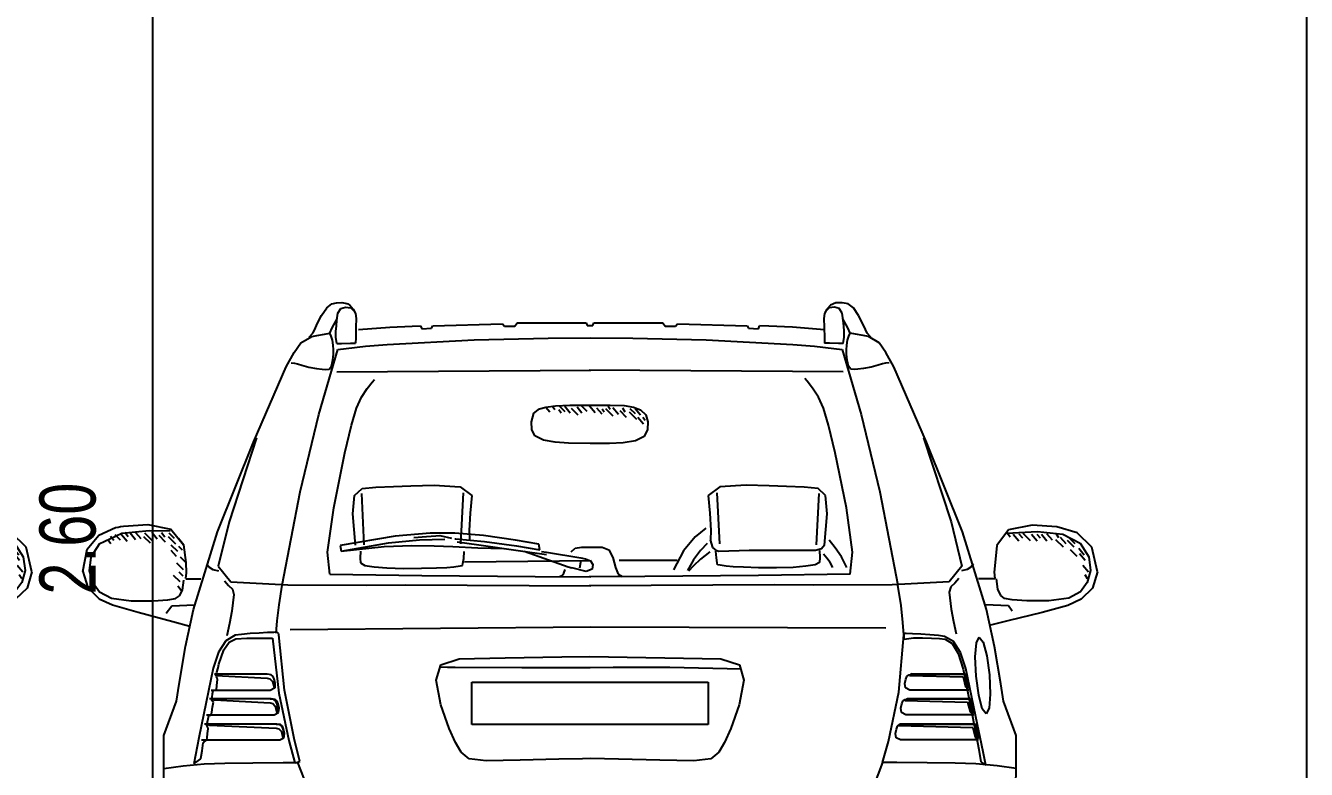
# Model space of a CAD drawing. Extents: x 425 to 531, y 796 to 840.
# Drawn here: x 480.468 to 483.209, y 812.885 to 814.477 of the extents above; entities that cross this region are included whole.
import ezdxf

# ---------------------------------------------------------------- set-up
doc = ezdxf.new("R2010")
doc.units = 0
doc.header["$MEASUREMENT"] = 0
doc.header["$PDSIZE"] = -5
doc.linetypes.add('CONTINU', pattern=[0])
doc.layers.get('0').update_dxf_attribs({"linetype": 'CONTINUOUS'})
doc.layers.get('Defpoints').update_dxf_attribs({"linetype": 'CONTINUOUS'})
doc.layers.add('E-Pen-C', color=4, linetype='CONTINUOUS', lineweight=15)
doc.layers.add('E-Pen-G', color=3, linetype='CONTINUOUS', lineweight=30)
doc.styles.add('F2', font='swisscl.ttf')
doc.dimstyles.new('DIMENSION-1', dxfattribs={"dimtxt": 0.11, "dimasz": 0.07, "dimexe": 1, "dimexo": 0, "dimgap": 0.12, "dimtad": 1, "dimzin": 7, "dimdsep": 46, "dimtxsty": 'F2', "dimblk1": 'TRACO', "dimblk2": 'TRACO', "dimsah": 1, "dimcen": 1, "dimse1": 1, "dimse2": 1, "dimclrd": 256, "dimclre": 256, "dimclrt": 6, "dimadec": 0, "dimazin": 0, "dimtfac": 1, "dimtix": 1, "dimtmove": 2, "dimatfit": 3, "dimldrblk": 'TRACO', "dimfxl": 1, "dimtolj": 1, "dimtzin": 0, "dimarcsym": 0})

# ---------------------------------------------------------------- blocks, each defined once
blk = doc.blocks.new('Austin Mini arrière')
at = {"color": 8, "linetype": 'Continuous', "flags": 128}
for points in [[(0.1064, -28.8455), (0.1177, -28.8287)], [(0.1177, -28.8287), (0.1289, -28.8201)], [(0.1289, -28.8201), (0.1414, -28.8181)], [(0.1414, -28.8181), (0.1552, -28.8182)], [(0.1419, -28.8402), (0.1479, -28.8306)], [(0.1479, -28.8306), (0.1582, -28.8276)], [(0.1552, -28.8182), (0.1669, -28.8232)], [(0.1582, -28.8276), (0.1696, -28.829)], [(0.1669, -28.8232), (0.1747, -28.8318)], [(0.1696, -28.829), (0.1785, -28.838)], [(0.1747, -28.8318), (0.1792, -28.841)], [(1.1878, -28.8318), (1.1833, -28.841)], [(1.1928, -28.829), (1.184, -28.838)], [(1.1956, -28.8232), (1.1878, -28.8318)], [(1.2043, -28.8276), (1.1928, -28.829)], [(1.1975, -28.8218), (1.1956, -28.8232)], [(1.1995, -28.8206), (1.1975, -28.8218)], [(1.2017, -28.8196), (1.1995, -28.8206)], [(1.2124, -28.8177), (1.2017, -28.8196)], [(1.2146, -28.8306), (1.2043, -28.8276)], [(1.2237, -28.8184), (1.2124, -28.8177)], [(1.2206, -28.8402), (1.2146, -28.8306)], [(1.2336, -28.8201), (1.2237, -28.8184)], [(1.2448, -28.8287), (1.2336, -28.8201)], [(1.2561, -28.8455), (1.2448, -28.8287)], [(0.0973, -28.8633), (0.1064, -28.8455)], [(0.1297, -28.8721), (0.1369, -28.8591)], [(0.1369, -28.8591), (0.1405, -28.8528)], [(0.1384, -28.8686), (0.1395, -28.8555)], [(0.1395, -28.8555), (0.1419, -28.8402)], [(0.1792, -28.841), (0.1806, -28.8517)], [(0.1806, -28.8517), (0.1804, -28.8705)], [(1.1833, -28.841), (1.1819, -28.8517)], [(1.1819, -28.8517), (1.1821, -28.8705)], [(1.223, -28.8555), (1.2206, -28.8402)], [(1.2256, -28.8591), (1.222, -28.8528)], [(1.2241, -28.8686), (1.223, -28.8555)], [(1.2327, -28.8721), (1.2256, -28.8591)], [(1.2652, -28.8633), (1.2561, -28.8455)], [(0.0804, -28.8918), (0.0878, -28.8832)], [(0.0856, -28.8902), (0.0967, -28.8883)], [(0.0878, -28.8832), (0.092, -28.8754)], [(0.092, -28.8754), (0.0973, -28.8633)], [(0.0967, -28.8883), (0.113, -28.8853)], [(0.113, -28.8853), (0.1247, -28.8834)], [(0.1247, -28.8834), (0.1297, -28.8721)], [(0.1254, -28.8848), (0.1247, -28.8834)], [(0.1272, -28.8896), (0.1254, -28.8848)], [(0.1375, -28.8793), (0.1384, -28.8686)], [(0.1376, -28.892), (0.1375, -28.8793)], [(0.1797, -28.8758), (0.2481, -28.8707)], [(0.1804, -28.8705), (0.1798, -28.8934)], [(0.2481, -28.8707), (0.2989, -28.8682)], [(0.2989, -28.8682), (0.3188, -28.8675)], [(0.321, -28.8739), (0.3188, -28.8675)], [(0.3421, -28.8728), (0.321, -28.8739)], [(0.3452, -28.8675), (0.3421, -28.8728)], [(0.494, -28.8633), (0.3452, -28.8675)], [(0.4982, -28.8686), (0.494, -28.8633)], [(0.5204, -28.8686), (0.4982, -28.8686)], [(0.5256, -28.8612), (0.5204, -28.8686)], [(0.6733, -28.8612), (0.5256, -28.8612)], [(0.6754, -28.8665), (0.6733, -28.8612)], [(0.687, -28.8665), (0.6754, -28.8665)], [(0.6892, -28.8612), (0.687, -28.8665)], [(0.8369, -28.8612), (0.6892, -28.8612)], [(0.8421, -28.8686), (0.8369, -28.8612)], [(0.8643, -28.8686), (0.8421, -28.8686)], [(0.8685, -28.8633), (0.8643, -28.8686)], [(1.0173, -28.8675), (0.8685, -28.8633)], [(1.0204, -28.8728), (1.0173, -28.8675)], [(1.0415, -28.8739), (1.0204, -28.8728)], [(1.0437, -28.8675), (1.0415, -28.8739)], [(1.062, -28.8681), (1.0437, -28.8675)], [(1.1099, -28.8705), (1.062, -28.8681)], [(1.1767, -28.8756), (1.1099, -28.8705)], [(1.1821, -28.8705), (1.1826, -28.8934)], [(1.225, -28.8793), (1.2241, -28.8686)], [(1.2249, -28.892), (1.225, -28.8793)], [(1.2378, -28.8834), (1.2327, -28.8721)], [(1.2353, -28.8896), (1.2371, -28.8848)], [(1.2371, -28.8848), (1.2378, -28.8834)], [(1.2495, -28.8853), (1.2378, -28.8834)], [(1.2658, -28.8883), (1.2495, -28.8853)], [(1.2705, -28.8754), (1.2652, -28.8633)], [(1.2769, -28.8902), (1.2658, -28.8883)], [(1.2747, -28.8832), (1.2705, -28.8754)], [(1.2821, -28.8918), (1.2747, -28.8832)], [(0.048, -28.9243), (0.0622, -28.9036)], [(0.0622, -28.9036), (0.0856, -28.8902)], [(0.13, -28.8981), (0.1272, -28.8896)], [(0.1319, -28.9088), (0.13, -28.8981)], [(0.1323, -28.9191), (0.1319, -28.9088)], [(0.1395, -28.9055), (0.1376, -28.892)], [(0.1395, -28.9055), (0.1494, -28.9052)], [(0.1596, -28.9159), (0.1416, -28.9182)], [(0.1494, -28.9052), (0.1689, -28.9047)], [(0.201, -28.9113), (0.1596, -28.9159)], [(0.1689, -28.9047), (0.1796, -28.9045)], [(0.1798, -28.8934), (0.1796, -28.9045)], [(0.2471, -28.9076), (0.201, -28.9113)], [(0.4324, -28.8972), (0.2471, -28.9076)], [(0.5893, -28.8941), (0.4324, -28.8972)], [(0.6797, -28.8929), (0.5893, -28.8941)], [(0.7708, -28.8941), (0.6797, -28.8929)], [(0.9293, -28.8972), (0.7708, -28.8941)], [(1.1154, -28.9076), (0.9293, -28.8972)], [(1.1615, -28.9113), (1.1154, -28.9076)], [(1.2029, -28.9159), (1.1615, -28.9113)], [(1.1826, -28.8934), (1.1829, -28.9045)], [(1.1935, -28.9047), (1.1829, -28.9045)], [(1.2131, -28.9052), (1.1935, -28.9047)], [(1.2209, -28.9182), (1.2029, -28.9159)], [(1.223, -28.9055), (1.2131, -28.9052)], [(1.223, -28.9055), (1.2249, -28.892)], [(1.2302, -28.9191), (1.2306, -28.9088)], [(1.2306, -28.9088), (1.2325, -28.8981)], [(1.2325, -28.8981), (1.2353, -28.8896)], [(1.3003, -28.9036), (1.2769, -28.8902)], [(1.3145, -28.9243), (1.3003, -28.9036)], [(0.0308, -28.9556), (0.048, -28.9243)], [(0.1416, -28.9182), (0.1279, -28.9646)], [(0.1304, -28.9442), (0.1317, -28.9354)], [(0.1317, -28.9354), (0.1321, -28.9277)], [(0.1321, -28.9277), (0.1323, -28.9191)], [(1.2346, -28.9646), (1.2209, -28.9182)], [(1.2304, -28.9277), (1.2302, -28.9191)], [(1.2308, -28.9354), (1.2304, -28.9277)], [(1.2321, -28.9442), (1.2308, -28.9354)], [(1.3317, -28.9556), (1.3145, -28.9243)], [(-0.0389, -29.1167), (0.0308, -28.9556)], [(0.0414, -28.9467), (0.0488, -28.9476)], [(0.0488, -28.9476), (0.055, -28.9489)], [(0.055, -28.9489), (0.0646, -28.9519)], [(0.0646, -28.9519), (0.0798, -28.956)], [(0.0798, -28.956), (0.0961, -28.9591)], [(0.0961, -28.9591), (0.1078, -28.9604)], [(0.1279, -28.9646), (0.1012, -29.0571)], [(0.1078, -28.9604), (0.1156, -28.9611)], [(0.1156, -28.9611), (0.1229, -28.9604)], [(0.1229, -28.9604), (0.1279, -28.954)], [(0.1279, -28.954), (0.1304, -28.9442)], [(0.1395, -28.9657), (0.6828, -28.9627)], [(1.223, -28.9657), (0.6797, -28.9627)], [(1.2346, -28.954), (1.2321, -28.9442)], [(1.2396, -28.9604), (1.2346, -28.954)], [(1.2613, -29.0571), (1.2346, -28.9646)], [(1.2469, -28.9611), (1.2396, -28.9604)], [(1.2547, -28.9604), (1.2469, -28.9611)], [(1.2663, -28.9591), (1.2547, -28.9604)], [(1.2827, -28.956), (1.2663, -28.9591)], [(1.2979, -28.9519), (1.2827, -28.956)], [(1.3075, -28.9489), (1.2979, -28.9519)], [(1.3137, -28.9476), (1.3075, -28.9489)], [(1.3211, -28.9467), (1.3137, -28.9476)], [(1.4014, -29.1167), (1.3317, -28.9556)], [(0.205, -29.0011), (0.2165, -28.9862)], [(0.2165, -28.9862), (0.2215, -28.9802)], [(1.1471, -28.9879), (1.1425, -28.9825)], [(1.1579, -29.0018), (1.1471, -28.9879)], [(0.1818, -29.0437), (0.1922, -29.0205)], [(0.1922, -29.0205), (0.205, -29.0011)], [(1.1703, -29.0205), (1.1579, -29.0018)], [(1.1807, -29.0437), (1.1703, -29.0205)], [(0.1711, -29.08), (0.1818, -29.0437)], [(0.5732, -29.0477), (0.562, -29.0582)], [(0.5882, -29.0414), (0.5732, -29.0477)], [(0.5849, -29.0442), (0.5732, -29.0582)], [(0.5976, -29.0514), (0.5817, -29.0672)], [(0.5962, -29.0442), (0.5846, -29.0555)], [(0.6083, -29.0384), (0.5882, -29.0414)], [(0.6178, -29.049), (0.6036, -29.0631)], [(0.612, -29.0432), (0.6065, -29.0514)], [(0.6384, -29.0373), (0.6083, -29.0384)], [(0.6323, -29.0425), (0.6206, -29.0565)], [(0.6484, -29.0442), (0.6325, -29.0599)], [(0.6425, -29.0394), (0.638, -29.0462)], [(0.681, -29.0371), (0.6384, -29.0373)], [(0.6554, -29.0449), (0.651, -29.0517)], [(0.6671, -29.0432), (0.6559, -29.0558)], [(0.6822, -29.0388), (0.6705, -29.0528)], [(0.7241, -29.0375), (0.681, -29.0371)], [(0.6997, -29.039), (0.6882, -29.0504)], [(0.7087, -29.0408), (0.6986, -29.0536)], [(0.7213, -29.0439), (0.7071, -29.0579)], [(0.7351, -29.0398), (0.7234, -29.0538)], [(0.7553, -29.0388), (0.7241, -29.0375)], [(0.7464, -29.0397), (0.7349, -29.0511)], [(0.7477, -29.047), (0.7432, -29.0537)], [(0.776, -29.0414), (0.7553, -29.0388)], [(0.7622, -29.0388), (0.7567, -29.047)], [(0.7755, -29.0418), (0.7672, -29.0517)], [(0.7895, -29.0453), (0.776, -29.0414)], [(0.8015, -29.0546), (0.7895, -29.0453)], [(1.1914, -29.08), (1.1807, -29.0437)], [(0.1012, -29.0571), (0.061, -29.2231)], [(0.1564, -29.1397), (0.1711, -29.08)], [(0.562, -29.0582), (0.5576, -29.073)], [(0.5576, -29.073), (0.5584, -29.0897)], [(0.5679, -29.063), (0.5635, -29.0698)], [(0.5788, -29.0634), (0.5671, -29.0774)], [(0.8066, -29.073), (0.8015, -29.0546)], [(0.806, -29.0893), (0.8066, -29.073)], [(1.2061, -29.1397), (1.1914, -29.08)], [(1.3015, -29.2231), (1.2613, -29.0571)], [(-0.0325, -29.1076), (-0.0913, -29.2873)], [(0.5584, -29.0897), (0.5651, -29.1041)], [(0.5651, -29.1041), (0.5842, -29.1137)], [(0.7807, -29.1122), (0.7996, -29.103)], [(0.7996, -29.103), (0.806, -29.0893)], [(1.395, -29.1076), (1.4538, -29.2873)], [(-0.1161, -29.3087), (-0.0389, -29.1167)], [(0.5842, -29.1137), (0.6104, -29.118)], [(0.6104, -29.118), (0.6397, -29.1194)], [(0.6397, -29.1194), (0.681, -29.1194)], [(0.681, -29.1194), (0.7275, -29.119)], [(0.7275, -29.119), (0.756, -29.1169)], [(0.756, -29.1169), (0.7807, -29.1122)], [(1.4786, -29.3087), (1.4014, -29.1167)], [(0.1327, -29.257), (0.1564, -29.1397)], [(1.2298, -29.257), (1.2061, -29.1397)], [(0.1773, -29.2307), (0.1933, -29.2157)], [(0.1933, -29.2157), (0.2232, -29.2127)], [(0.2232, -29.2127), (0.2608, -29.2113)], [(0.2608, -29.2113), (0.2977, -29.2104)], [(0.2977, -29.2104), (0.3474, -29.2088)], [(0.3474, -29.2088), (0.4036, -29.2124)], [(0.4036, -29.2124), (0.4286, -29.2305)], [(0.9589, -29.2124), (0.9339, -29.2305)], [(1.0151, -29.2088), (0.9589, -29.2124)], [(1.0648, -29.2104), (1.0151, -29.2088)], [(1.1017, -29.2113), (1.0648, -29.2104)], [(1.1393, -29.2127), (1.1017, -29.2113)], [(1.1692, -29.2157), (1.1393, -29.2127)], [(1.1852, -29.2307), (1.1692, -29.2157)], [(0.061, -29.2231), (0.0224, -29.4225)], [(0.1738, -29.2699), (0.1773, -29.2307)], [(0.1919, -29.2267), (0.197, -29.3366)], [(0.4099, -29.2252), (0.4043, -29.3344)], [(0.4286, -29.2305), (0.4251, -29.2684)], [(0.9339, -29.2305), (0.9374, -29.2684)], [(0.9526, -29.2252), (0.9581, -29.3344)], [(1.1706, -29.2267), (1.1655, -29.3366)], [(1.1887, -29.2699), (1.1852, -29.2307)], [(1.3401, -29.4225), (1.3015, -29.2231)], [(0.1196, -29.3524), (0.1327, -29.257)], [(0.1796, -29.337), (0.1738, -29.2699)], [(0.4251, -29.2684), (0.4229, -29.3057)], [(0.9374, -29.2684), (0.9396, -29.3057)], [(1.1829, -29.337), (1.1887, -29.2699)], [(1.2429, -29.3524), (1.2298, -29.257)], [(-0.3611, -29.3109), (-0.318, -29.2975)], [(-0.318, -29.2975), (-0.265, -29.2941)], [(-0.265, -29.2941), (-0.2143, -29.3039)], [(-0.0913, -29.2873), (-0.1144, -29.3822)], [(1.4538, -29.2873), (1.4769, -29.3822)], [(1.6278, -29.293), (1.578, -29.303)], [(1.6799, -29.2962), (1.6278, -29.293)], [(1.6857, -29.2971), (1.6799, -29.2962)], [(1.6913, -29.2982), (1.6857, -29.2971)], [(1.6969, -29.2995), (1.6913, -29.2982)], [(1.7322, -29.3156), (1.6969, -29.2995)], [(-0.3924, -29.3417), (-0.3611, -29.3109)], [(-0.3306, -29.3135), (-0.3676, -29.3328)], [(-0.3448, -29.3223), (-0.3564, -29.3337)], [(-0.3396, -29.3265), (-0.3538, -29.3405)], [(-0.325, -29.3196), (-0.3367, -29.3336)], [(-0.3151, -29.3251), (-0.331, -29.3408)], [(-0.2766, -29.3079), (-0.3306, -29.3135)], [(-0.316, -29.3125), (-0.3215, -29.3207)], [(-0.2957, -29.3118), (-0.3074, -29.3258)], [(-0.2847, -29.3136), (-0.2964, -29.3276)], [(-0.2752, -29.3132), (-0.2824, -29.3217)], [(-0.2098, -29.3113), (-0.2766, -29.3079)], [(-0.2636, -29.3135), (-0.2753, -29.3275)], [(-0.2447, -29.3111), (-0.2606, -29.3268)], [(-0.2362, -29.3129), (-0.2441, -29.3213)], [(-0.2246, -29.3138), (-0.2363, -29.3279)], [(-0.2122, -29.3112), (-0.2177, -29.3194)], [(-0.2143, -29.3039), (-0.1893, -29.3376)], [(-0.1675, -29.4747), (-0.1161, -29.3087)], [(0.1565, -29.3426), (0.1697, -29.3265)], [(0.4186, -29.3423), (0.4233, -29.3254)], [(0.4229, -29.3057), (0.4233, -29.3254)], [(0.4331, -29.3005), (0.456, -29.3193)], [(0.456, -29.3193), (0.4809, -29.3494)], [(0.7909, -29.3349), (0.8406, -29.3264)], [(0.8406, -29.3264), (0.9092, -29.3167)], [(0.9685, -29.3238), (0.9073, -29.3289)], [(0.9092, -29.3167), (0.9704, -29.3116)], [(0.9396, -29.3057), (0.9392, -29.3254)], [(0.9692, -29.3238), (0.9685, -29.3238)], [(0.9699, -29.3238), (0.9692, -29.3238)], [(0.9706, -29.3237), (0.9699, -29.3238)], [(0.9704, -29.3116), (1.0232, -29.3113)], [(1.0028, -29.3167), (0.9774, -29.3222)], [(1.0461, -29.3257), (0.9916, -29.324)], [(1.011, -29.317), (1.0028, -29.3167)], [(1.0315, -29.3183), (1.011, -29.317)], [(1.0232, -29.3113), (1.0983, -29.3175)], [(1.0582, -29.3207), (1.0315, -29.3183)], [(1.1128, -29.3321), (1.0461, -29.3257)], [(1.0983, -29.3175), (1.216, -29.3376)], [(1.53, -29.4747), (1.4786, -29.3087)], [(1.5622, -29.3223), (1.5505, -29.3363)], [(1.578, -29.303), (1.5512, -29.3363)], [(1.5841, -29.3182), (1.5682, -29.3339)], [(1.5827, -29.3109), (1.5711, -29.3223)], [(1.5796, -29.3073), (1.6246, -29.3067)], [(1.6043, -29.3158), (1.5901, -29.3298)], [(1.5985, -29.31), (1.5912, -29.3189)], [(1.6189, -29.3092), (1.6072, -29.3233)], [(1.6349, -29.3109), (1.619, -29.3267)], [(1.637, -29.3183), (1.6228, -29.3323)], [(1.6246, -29.3067), (1.6832, -29.312)], [(1.6537, -29.31), (1.6424, -29.3226)], [(1.6653, -29.311), (1.6536, -29.325)], [(1.6768, -29.3094), (1.6695, -29.3183)], [(1.6836, -29.3142), (1.6719, -29.3282)], [(1.6832, -29.312), (1.7315, -29.3347)], [(1.6983, -29.3143), (1.6867, -29.3257)], [(1.7075, -29.3176), (1.7002, -29.3265)], [(1.7137, -29.3245), (1.7064, -29.3334)], [(1.757, -29.3458), (1.7322, -29.3156)], [(-0.4045, -29.3945), (-0.3924, -29.3417)], [(-0.3676, -29.3328), (-0.386, -29.362)], [(-0.3648, -29.3435), (-0.3765, -29.3575)], [(-0.3464, -29.3463), (-0.3606, -29.3604)], [(-0.1893, -29.3376), (-0.1856, -29.374)], [(0.1247, -29.3993), (0.1196, -29.3524)], [(0.1432, -29.3622), (0.1565, -29.3426)], [(0.1796, -29.337), (0.1858, -29.3452)], [(0.1858, -29.3452), (0.199, -29.3482)], [(0.1901, -29.3487), (0.1891, -29.3638)], [(0.199, -29.3482), (0.2207, -29.3486)], [(0.2207, -29.3486), (0.341, -29.3486)], [(0.341, -29.3486), (0.4053, -29.3507)], [(0.4053, -29.3507), (0.41, -29.3493)], [(0.41, -29.3493), (0.4186, -29.3423)], [(0.4109, -29.3644), (0.4117, -29.3497)], [(0.4248, -29.3512), (0.4446, -29.3673)], [(0.4305, -29.3338), (0.4445, -29.3483)], [(0.4445, -29.3483), (0.4597, -29.3682)], [(0.4809, -29.3494), (0.5024, -29.3896)], [(0.6413, -29.3469), (0.6326, -29.3637)], [(0.6555, -29.3415), (0.6413, -29.3469)], [(0.6797, -29.3411), (0.6555, -29.3415)], [(0.6996, -29.3412), (0.6797, -29.3411)], [(0.7128, -29.3435), (0.6996, -29.3412)], [(0.7747, -29.3522), (0.7012, -29.3644)], [(0.7215, -29.351), (0.7128, -29.3435)], [(0.8224, -29.3502), (0.7582, -29.3729)], [(0.8297, -29.3493), (0.7747, -29.3573)], [(0.7851, -29.3506), (0.7747, -29.3522)], [(0.789, -29.3471), (0.7909, -29.3349)], [(0.8387, -29.3386), (0.789, -29.3471)], [(0.9189, -29.3365), (0.8297, -29.3493)], [(0.9073, -29.3289), (0.8387, -29.3386)], [(0.921, -29.3428), (0.8667, -29.3441)], [(0.9656, -29.3299), (0.9189, -29.3365)], [(0.9748, -29.3402), (0.921, -29.3428)], [(0.9516, -29.3656), (0.9508, -29.3509)], [(1.0149, -29.3384), (0.9748, -29.3402)], [(1.0625, -29.3376), (1.0149, -29.3384)], [(1.1218, -29.3399), (1.0625, -29.3376)], [(1.2141, -29.3497), (1.1128, -29.3321)], [(1.2141, -29.3497), (1.1218, -29.3399)], [(1.1724, -29.3499), (1.1734, -29.3651)], [(1.216, -29.3376), (1.2141, -29.3497)], [(1.2378, -29.3993), (1.2429, -29.3524)], [(1.5512, -29.3363), (1.546, -29.3745)], [(1.5622, -29.339), (1.5538, -29.3473)], [(1.5782, -29.3361), (1.564, -29.3502)], [(1.5782, -29.3477), (1.5669, -29.3603)], [(1.7315, -29.3347), (1.7498, -29.3631)], [(1.7664, -29.3933), (1.757, -29.3458)], [(-0.386, -29.362), (-0.39, -29.3916)], [(-0.3735, -29.3798), (-0.3852, -29.3938)], [(-0.3666, -29.3552), (-0.3783, -29.3692)], [(-0.1856, -29.374), (-0.1837, -29.3947)], [(-0.1391, -29.3771), (-0.1337, -29.3845)], [(0.132, -29.3847), (0.1432, -29.3622)], [(0.1616, -29.3847), (0.1675, -29.3745)], [(0.1675, -29.3745), (0.1746, -29.3646)], [(0.1746, -29.3646), (0.1813, -29.3565)], [(0.1891, -29.3638), (0.1901, -29.3739)], [(0.1901, -29.3739), (0.1996, -29.3792)], [(0.1996, -29.3792), (0.2191, -29.3823)], [(0.3748, -29.3835), (0.3901, -29.3819)], [(0.3901, -29.3819), (0.403, -29.3801)], [(0.403, -29.3801), (0.4085, -29.3792)], [(0.4085, -29.3792), (0.4093, -29.3751)], [(0.4093, -29.3751), (0.4109, -29.3644)], [(0.4446, -29.3673), (0.4597, -29.381)], [(0.4597, -29.3682), (0.4726, -29.3912)], [(0.4597, -29.381), (0.4703, -29.3925)], [(0.495, -29.3697), (0.6189, -29.3697)], [(0.6326, -29.3637), (0.6265, -29.3851)], [(0.6802, -29.3709), (0.6749, -29.3787)], [(0.6749, -29.3787), (0.6767, -29.3885)], [(0.95, -29.3729), (0.6786, -29.3697)], [(0.6908, -29.3664), (0.6802, -29.3709)], [(0.7012, -29.3644), (0.6908, -29.3664)], [(0.7007, -29.3702), (0.704, -29.386)], [(0.7582, -29.3729), (0.7279, -29.3833)], [(0.9532, -29.3763), (0.9516, -29.3656)], [(0.954, -29.3805), (0.9532, -29.3763)], [(0.9594, -29.3813), (0.954, -29.3805)], [(0.9724, -29.3831), (0.9594, -29.3813)], [(1.1629, -29.3805), (1.1434, -29.3835)], [(1.1724, -29.3751), (1.1629, -29.3805)], [(1.1734, -29.3651), (1.1724, -29.3751)], [(1.5015, -29.3771), (1.4961, -29.3845)], [(1.546, -29.3745), (1.5456, -29.3962)], [(1.5585, -29.362), (1.547, -29.3734)], [(1.5664, -29.3751), (1.5522, -29.3891)], [(1.7498, -29.3631), (1.7529, -29.392)], [(-0.4045, -29.3945), (-0.3942, -29.4291)], [(-0.39, -29.3916), (-0.3828, -29.4172)], [(-0.3775, -29.4), (-0.383, -29.4082)], [(-0.1916, -29.4314), (-0.1886, -29.4093)], [(-0.1837, -29.3947), (-0.1851, -29.4086)], [(-0.1851, -29.4093), (-0.1504, -29.4093)], [(-0.1337, -29.3845), (-0.1262, -29.3895)], [(-0.1262, -29.3895), (-0.1137, -29.3919)], [(-0.1144, -29.3822), (-0.0874, -29.4156)], [(-0.1079, -29.4087), (-0.0992, -29.4184)], [(0.1247, -29.3993), (0.321, -29.4021)], [(0.2191, -29.3823), (0.2463, -29.3846)], [(0.2463, -29.3846), (0.2819, -29.3856)], [(0.2819, -29.3856), (0.3205, -29.3853)], [(0.3205, -29.3853), (0.353, -29.3845)], [(0.321, -29.4021), (0.5639, -29.4039)], [(0.353, -29.3845), (0.3748, -29.3835)], [(0.5639, -29.4039), (0.6828, -29.4046)], [(0.6211, -29.399), (0.6128, -29.404)], [(0.6265, -29.3851), (0.6211, -29.399)], [(0.6767, -29.3885), (0.6892, -29.3936)], [(0.7986, -29.4039), (0.6797, -29.4046)], [(0.6892, -29.3936), (0.7203, -29.3857)], [(0.7279, -29.3833), (0.7203, -29.3857)], [(0.7373, -29.3971), (0.7341, -29.389)], [(0.7412, -29.4022), (0.7373, -29.3971)], [(0.7467, -29.404), (0.7412, -29.4022)], [(1.0415, -29.4021), (0.7986, -29.4039)], [(0.9877, -29.3847), (0.9724, -29.3831)], [(1.0095, -29.3857), (0.9877, -29.3847)], [(1.042, -29.3865), (1.0095, -29.3857)], [(1.2378, -29.3993), (1.0415, -29.4021)], [(1.0806, -29.3868), (1.042, -29.3865)], [(1.1162, -29.3859), (1.0806, -29.3868)], [(1.1434, -29.3835), (1.1162, -29.3859)], [(1.4769, -29.3822), (1.4498, -29.4156)], [(1.4886, -29.3895), (1.4762, -29.3919)], [(1.4961, -29.3845), (1.4886, -29.3895)], [(1.5465, -29.4093), (1.5138, -29.4093)], [(1.5456, -29.3962), (1.5471, -29.4081)], [(1.5612, -29.3945), (1.5529, -29.4027)], [(1.5731, -29.4011), (1.5589, -29.4152)], [(1.7529, -29.392), (1.7453, -29.4172)], [(1.7664, -29.3933), (1.7561, -29.4279)], [(-0.3942, -29.4291), (-0.3698, -29.4528)], [(-0.3828, -29.4172), (-0.3682, -29.4369)], [(-0.1976, -29.4447), (-0.1916, -29.4314)], [(-0.0992, -29.4184), (-0.0907, -29.4263)], [(-0.0907, -29.4263), (-0.0875, -29.438)], [(-0.0874, -29.4156), (0.0348, -29.422)], [(0.0156, -29.4665), (0.0224, -29.4225)], [(0.0348, -29.422), (0.202, -29.4227)], [(0.202, -29.4227), (0.2861, -29.422)], [(0.2861, -29.422), (0.6828, -29.4241)], [(1.0764, -29.422), (0.6797, -29.4241)], [(1.1605, -29.4227), (1.0764, -29.422)], [(1.3277, -29.422), (1.1605, -29.4227)], [(1.4498, -29.4156), (1.3277, -29.422)], [(1.3467, -29.4645), (1.3401, -29.4225)], [(1.4466, -29.4311), (1.4434, -29.4428)], [(1.4551, -29.4231), (1.4466, -29.4311)], [(1.4638, -29.4135), (1.4551, -29.4231)], [(1.5536, -29.4334), (1.5504, -29.412)], [(1.5599, -29.4455), (1.5536, -29.4334)], [(1.5633, -29.4242), (1.5561, -29.4331)], [(1.7453, -29.4172), (1.7307, -29.4369)], [(1.7561, -29.4279), (1.7317, -29.4516)], [(-0.3698, -29.4528), (-0.3412, -29.4663)], [(-0.3682, -29.4369), (-0.3431, -29.4506)], [(-0.3431, -29.4506), (-0.3005, -29.4562)], [(-0.3005, -29.4562), (-0.2538, -29.4561)], [(-0.2538, -29.4561), (-0.2219, -29.454)], [(-0.2219, -29.454), (-0.2055, -29.451)], [(-0.2055, -29.451), (-0.1976, -29.4447)], [(-0.0875, -29.438), (-0.0917, -29.4739)], [(1.4434, -29.4428), (1.4477, -29.4787)], [(1.568, -29.451), (1.5599, -29.4455)], [(1.5844, -29.454), (1.568, -29.451)], [(1.6163, -29.4561), (1.5844, -29.454)], [(1.663, -29.4562), (1.6163, -29.4561)], [(1.7056, -29.4506), (1.663, -29.4562)], [(1.7317, -29.4516), (1.7031, -29.465)], [(1.7307, -29.4369), (1.7056, -29.4506)], [(-0.3412, -29.4663), (-0.2862, -29.481)], [(-0.2862, -29.481), (-0.2127, -29.4994)], [(-0.2224, -29.4784), (-0.214, -29.4668)], [(-0.214, -29.4668), (-0.1654, -29.4647)], [(-0.1843, -29.5537), (-0.1675, -29.4747)], [(-0.0917, -29.4739), (-0.0968, -29.5002)], [(0.0116, -29.5026), (0.0156, -29.4665)], [(1.3506, -29.4994), (1.3467, -29.4645)], [(1.4477, -29.4787), (1.4527, -29.505)], [(1.5765, -29.4668), (1.5279, -29.4647)], [(1.5469, -29.554), (1.53, -29.4747)], [(1.648, -29.4807), (1.5743, -29.5008)], [(1.5883, -29.4825), (1.5765, -29.4668)], [(1.7031, -29.465), (1.648, -29.4807)], [(-0.2127, -29.4994), (-0.1759, -29.5085)], [(-0.0968, -29.5002), (-0.1023, -29.5267)], [(0.0097, -29.5291), (0.0116, -29.5026)], [(0.048, -29.5144), (0.6797, -29.5127)], [(0.6797, -29.5127), (1.3229, -29.5185)], [(1.3526, -29.5257), (1.3506, -29.4994)], [(1.4527, -29.505), (1.4582, -29.5315)], [(1.5743, -29.5008), (1.5375, -29.5108)], [(-0.1599, -29.5448), (-0.1676, -29.5737)], [(-0.1517, -29.5343), (-0.1599, -29.5448)], [(-0.1455, -29.5461), (-0.1517, -29.5343)], [(-0.1431, -29.5759), (-0.1455, -29.5461)], [(-0.1117, -29.567), (-0.0965, -29.5436)], [(-0.0965, -29.5436), (-0.0775, -29.5323)], [(-0.0787, -29.5382), (-0.094, -29.5479)], [(-0.0663, -29.5368), (-0.0787, -29.5382)], [(-0.0775, -29.5323), (-0.0642, -29.5304)], [(-0.0493, -29.536), (-0.0663, -29.5368)], [(-0.0642, -29.5304), (-0.0461, -29.5288)], [(-0.0302, -29.5352), (-0.0493, -29.536)], [(-0.0461, -29.5288), (-0.0266, -29.5275)], [(-0.0113, -29.5356), (-0.0302, -29.5352)], [(-0.0266, -29.5275), (-0.0086, -29.5266)], [(0.0037, -29.5375), (-0.0113, -29.5356)], [(-0.0086, -29.5266), (0.0045, -29.5261)], [(0.0098, -29.5386), (0.0037, -29.5375)], [(0.0045, -29.5261), (0.0096, -29.5259)], [(0.0096, -29.5259), (0.0098, -29.5386)], [(0.0203, -29.6517), (0.0097, -29.5291)], [(1.3351, -29.6472), (1.3473, -29.5289)], [(1.3473, -29.5289), (1.3482, -29.5262)], [(1.3609, -29.536), (1.3473, -29.6536)], [(1.3482, -29.5262), (1.3502, -29.5243)], [(1.3502, -29.5243), (1.353, -29.5236)], [(1.353, -29.5236), (1.3581, -29.5238)], [(1.3581, -29.5238), (1.3712, -29.5243)], [(1.385, -29.536), (1.3609, -29.536)], [(1.3712, -29.5243), (1.3892, -29.5252)], [(1.4157, -29.536), (1.385, -29.536)], [(1.3892, -29.5252), (1.4088, -29.5264)], [(1.4088, -29.5264), (1.427, -29.528)], [(1.439, -29.5379), (1.4157, -29.536)], [(1.427, -29.528), (1.4405, -29.53)], [(1.4532, -29.5448), (1.439, -29.5379)], [(1.4405, -29.53), (1.4607, -29.5419)], [(1.4652, -29.5614), (1.4532, -29.5448)], [(1.4607, -29.5419), (1.4764, -29.5662)], [(-0.1979, -29.6341), (-0.1843, -29.5537)], [(-0.1676, -29.5737), (-0.1733, -29.6148)], [(-0.1231, -29.6012), (-0.1117, -29.567)], [(-0.1066, -29.5693), (-0.117, -29.6025)], [(-0.094, -29.5479), (-0.1066, -29.5693)], [(1.4755, -29.592), (1.4652, -29.5614)], [(1.4764, -29.5662), (1.4879, -29.6007)], [(1.5604, -29.6343), (1.5469, -29.554)], [(-0.1449, -29.6174), (-0.1431, -29.5759)], [(-0.1445, -29.7049), (-0.1231, -29.6012)], [(0.3617, -29.5933), (0.3523, -29.6262)], [(0.357, -29.6025), (0.5101, -29.5991)], [(0.4011, -29.5807), (0.3617, -29.5933)], [(0.6818, -29.5755), (0.4011, -29.5807)], [(0.5101, -29.5991), (0.6314, -29.5991)], [(0.6314, -29.5991), (0.6807, -29.5997)], [(0.6807, -29.5997), (0.7219, -29.5999)], [(0.7414, -29.5764), (0.6818, -29.5755)], [(0.7219, -29.5999), (0.8273, -29.5999)], [(0.8631, -29.5784), (0.7414, -29.5764)], [(0.8273, -29.5999), (0.9698, -29.5987)], [(0.9614, -29.5807), (0.8631, -29.5784)], [(1.0008, -29.5933), (0.9614, -29.5807)], [(0.9698, -29.5987), (0.9761, -29.5987)], [(0.9761, -29.5987), (0.9859, -29.5986)], [(0.9859, -29.5986), (1.0009, -29.5983)], [(1.0102, -29.6262), (1.0008, -29.5933)], [(1.4773, -29.5993), (1.4755, -29.592)], [(1.4797, -29.6089), (1.4773, -29.5993)], [(1.4879, -29.6007), (1.5026, -29.6728)], [(-0.1733, -29.6148), (-0.1751, -29.6563)], [(-0.1506, -29.6585), (-0.1449, -29.6174)], [(-0.117, -29.6025), (-0.1372, -29.7041)], [(-0.1279, -29.6448), (-0.1215, -29.6131)], [(-0.0093, -29.6134), (-0.1224, -29.6134)], [(-0.1173, -29.6192), (-0.1224, -29.6404)], [(-0.1215, -29.6131), (-0.0062, -29.6127)], [(-0.0021, -29.6158), (-0.1173, -29.6192)], [(-0.0012, -29.6145), (-0.0093, -29.6134)], [(-0.0062, -29.6127), (-0.0021, -29.6158)], [(0.0031, -29.618), (-0.0012, -29.6145)], [(0.0055, -29.624), (0.0031, -29.618)], [(0.0075, -29.6333), (0.0055, -29.624)], [(0.3523, -29.6262), (0.3621, -29.6789)], [(1.0004, -29.6789), (1.0102, -29.6262)], [(1.3549, -29.6339), (1.3558, -29.6286)], [(1.355, -29.6333), (1.357, -29.624)], [(1.3558, -29.6286), (1.357, -29.624)], [(1.357, -29.624), (1.3594, -29.618)], [(1.3594, -29.618), (1.3637, -29.6145)], [(1.3665, -29.6229), (1.3608, -29.6287)], [(1.3637, -29.6145), (1.3718, -29.6134)], [(1.3718, -29.6216), (1.3665, -29.6229)], [(1.3718, -29.6134), (1.4849, -29.6134)], [(1.4815, -29.6161), (1.3718, -29.6216)], [(1.4781, -29.6243), (1.4789, -29.6219)], [(1.4788, -29.6309), (1.4781, -29.6243)], [(1.4789, -29.6219), (1.4807, -29.6186)], [(1.4815, -29.6161), (1.4797, -29.6089)], [(1.4807, -29.6186), (1.4815, -29.6161)], [(1.4849, -29.6134), (1.4815, -29.6161)], [(-0.2034, -29.671), (-0.1979, -29.6341)], [(-0.1293, -29.6472), (-0.0029, -29.6472)], [(-0.1224, -29.6404), (-0.1279, -29.6448)], [(-0.0029, -29.6472), (0.0063, -29.6428)], [(0.0063, -29.6428), (0.0075, -29.6333)], [(0.0427, -29.7574), (0.0203, -29.6517)], [(0.9339, -29.6303), (0.4286, -29.6303)], [(0.4286, -29.6303), (0.4286, -29.7211)], [(0.9339, -29.7211), (0.9339, -29.6303)], [(1.3145, -29.751), (1.3351, -29.6472)], [(1.3473, -29.6536), (1.3255, -29.7552)], [(1.355, -29.6392), (1.3549, -29.6339)], [(1.3562, -29.6428), (1.355, -29.6333)], [(1.3553, -29.6414), (1.355, -29.6392)], [(1.356, -29.6431), (1.3553, -29.6414)], [(1.3575, -29.6421), (1.356, -29.6431)], [(1.3654, -29.6472), (1.3562, -29.6428)], [(1.3608, -29.6287), (1.3575, -29.6421)], [(1.4918, -29.6472), (1.3654, -29.6472)], [(1.4797, -29.6375), (1.4788, -29.6309)], [(1.4806, -29.6464), (1.4797, -29.6375)], [(1.4826, -29.6474), (1.4806, -29.6464)], [(1.4859, -29.6474), (1.4826, -29.6474)], [(1.4878, -29.6484), (1.4859, -29.6474)], [(1.4888, -29.6551), (1.4878, -29.6484)], [(1.4896, -29.6622), (1.4888, -29.6551)], [(1.5659, -29.671), (1.5604, -29.6343)], [(-0.2308, -29.7448), (-0.2034, -29.671)], [(-0.1751, -29.6563), (-0.1726, -29.686)], [(-0.1583, -29.6873), (-0.1506, -29.6585)], [(-0.1391, -29.6974), (-0.1327, -29.6657)], [(-0.0008, -29.6662), (-0.1331, -29.6662)], [(-0.1327, -29.6657), (0.0019, -29.6663)], [(-0.1268, -29.6728), (-0.132, -29.694)], [(0.0074, -29.6694), (-0.1268, -29.6728)], [(0.0072, -29.6673), (-0.0008, -29.6662)], [(0.0019, -29.6663), (0.0074, -29.6694)], [(0.0115, -29.6707), (0.0072, -29.6673)], [(0.0139, -29.6768), (0.0115, -29.6707)], [(0.016, -29.6861), (0.0139, -29.6768)], [(0.3621, -29.6789), (0.3801, -29.7293)], [(0.9824, -29.7293), (1.0004, -29.6789)], [(1.3465, -29.6861), (1.3486, -29.6768)], [(1.3486, -29.6768), (1.351, -29.6707)], [(1.3488, -29.6872), (1.3497, -29.6818)], [(1.3497, -29.6818), (1.3509, -29.6773)], [(1.3509, -29.6773), (1.3533, -29.6713)], [(1.351, -29.6707), (1.3553, -29.6673)], [(1.3547, -29.682), (1.3513, -29.6954)], [(1.3533, -29.6713), (1.3576, -29.6678)], [(1.3603, -29.6762), (1.3547, -29.682)], [(1.3553, -29.6673), (1.3633, -29.6662)], [(1.3576, -29.6678), (1.3656, -29.6667)], [(1.3657, -29.6749), (1.3603, -29.6762)], [(1.3633, -29.6662), (1.4956, -29.6662)], [(1.3656, -29.6667), (1.491, -29.666)], [(1.4852, -29.6681), (1.3657, -29.6749)], [(1.491, -29.666), (1.4852, -29.6681)], [(1.4873, -29.6735), (1.488, -29.6719)], [(1.4891, -29.6836), (1.4873, -29.6735)], [(1.488, -29.6719), (1.4898, -29.6704)], [(1.4905, -29.6687), (1.4896, -29.6622)], [(1.4898, -29.6704), (1.4905, -29.6687)], [(1.5026, -29.6728), (1.5181, -29.7493)], [(1.5933, -29.7448), (1.5659, -29.671)], [(-0.1726, -29.686), (-0.1665, -29.6979)], [(-0.1665, -29.6979), (-0.1583, -29.6873)], [(-0.1599, -29.7793), (-0.1445, -29.7049)], [(-0.1372, -29.7041), (-0.1505, -29.7746)], [(-0.1398, -29.7), (0.0055, -29.7)], [(-0.132, -29.694), (-0.1391, -29.6974)], [(0.0055, -29.7), (0.0147, -29.6956)], [(0.0147, -29.6956), (0.016, -29.6861)], [(1.3478, -29.6956), (1.3465, -29.6861)], [(1.357, -29.7), (1.3478, -29.6956)], [(1.3489, -29.6925), (1.3488, -29.6872)], [(1.3492, -29.6947), (1.3489, -29.6925)], [(1.3498, -29.6964), (1.3492, -29.6947)], [(1.3513, -29.6954), (1.3498, -29.6964)], [(1.5023, -29.7), (1.357, -29.7)], [(1.4909, -29.6948), (1.4891, -29.6836)], [(1.4917, -29.7002), (1.4909, -29.6948)], [(1.4934, -29.701), (1.4917, -29.7002)], [(1.4956, -29.7007), (1.4934, -29.701)], [(1.497, -29.7016), (1.4956, -29.7007)], [(1.4984, -29.7086), (1.497, -29.7016)], [(1.4997, -29.7154), (1.4984, -29.7086)], [(-0.1501, -29.7518), (-0.1437, -29.72)], [(0.0108, -29.72), (-0.1437, -29.72)], [(-0.1437, -29.72), (0.0189, -29.7205)], [(-0.1378, -29.7272), (-0.1429, -29.7483)], [(0.0201, -29.7231), (-0.1378, -29.7272)], [(0.0188, -29.7211), (0.0108, -29.72)], [(0.0231, -29.7245), (0.0188, -29.7211)], [(0.0189, -29.7205), (0.0201, -29.7231)], [(0.0255, -29.7306), (0.0231, -29.7245)], [(0.0276, -29.7399), (0.0255, -29.7306)], [(0.3801, -29.7293), (0.3937, -29.7598)], [(0.4286, -29.7211), (0.9339, -29.7211)], [(0.9688, -29.7598), (0.9824, -29.7293)], [(1.3349, -29.7399), (1.337, -29.7306)], [(1.3358, -29.7411), (1.3367, -29.7358)], [(1.3367, -29.7358), (1.3379, -29.7313)], [(1.337, -29.7306), (1.3394, -29.7245)], [(1.3379, -29.7313), (1.3403, -29.7253)], [(1.3417, -29.736), (1.3383, -29.7494)], [(1.3394, -29.7245), (1.3437, -29.7211)], [(1.3403, -29.7253), (1.3446, -29.7218)], [(1.3473, -29.7302), (1.3417, -29.736)], [(1.3437, -29.7211), (1.3517, -29.72)], [(1.3446, -29.7218), (1.3526, -29.7207)], [(1.3527, -29.7289), (1.3473, -29.7302)], [(1.3517, -29.72), (1.5062, -29.72)], [(1.3526, -29.7207), (1.5006, -29.7203)], [(1.4948, -29.7224), (1.3527, -29.7289)], [(1.5006, -29.7203), (1.4948, -29.7224)], [(1.4982, -29.7299), (1.4988, -29.7274)], [(1.4998, -29.7399), (1.4982, -29.7299)], [(1.4988, -29.7274), (1.5004, -29.7247)], [(1.501, -29.7221), (1.4997, -29.7154)], [(1.5004, -29.7247), (1.501, -29.7221)], [(-0.2308, -29.7615), (-0.2308, -29.7448)], [(-0.2306, -29.8042), (-0.2308, -29.7615)], [(-0.1502, -29.7538), (0.0171, -29.7538)], [(-0.1429, -29.7483), (-0.1501, -29.7518)], [(0.0171, -29.7538), (0.0263, -29.7494)], [(0.0263, -29.7494), (0.0276, -29.7399)], [(0.0551, -29.8023), (0.0427, -29.7574)], [(0.3937, -29.7598), (0.4053, -29.7802)], [(0.9571, -29.7802), (0.9688, -29.7598)], [(1.3023, -29.8005), (1.3145, -29.751)], [(1.3255, -29.7552), (1.3128, -29.8033)], [(1.3362, -29.7494), (1.3349, -29.7399)], [(1.3359, -29.7464), (1.3358, -29.7411)], [(1.3362, -29.7486), (1.3359, -29.7464)], [(1.3369, -29.7504), (1.3362, -29.7486)], [(1.3454, -29.7538), (1.3362, -29.7494)], [(1.3383, -29.7494), (1.3369, -29.7504)], [(1.5127, -29.7538), (1.3454, -29.7538)], [(1.5009, -29.7495), (1.4998, -29.7399)], [(1.5013, -29.7538), (1.5009, -29.7495)], [(1.503, -29.7547), (1.5013, -29.7538)], [(1.5065, -29.7567), (1.503, -29.7547)], [(1.5093, -29.7604), (1.5065, -29.7567)], [(1.5116, -29.7772), (1.5093, -29.7604)], [(1.5181, -29.7493), (1.5292, -29.8053)], [(1.5936, -29.7906), (1.5933, -29.7448)], [(-0.1658, -29.8078), (-0.1599, -29.7793)], [(-0.1505, -29.7746), (-0.1552, -29.8009)], [(0.4053, -29.7802), (0.4227, -29.7948)], [(0.9398, -29.7948), (0.9571, -29.7802)], [(1.5131, -29.7893), (1.5116, -29.7772)], [(1.5138, -29.7945), (1.5131, -29.7893)], [(1.5924, -29.9027), (1.5936, -29.7906)], [(-0.2308, -29.815), (-0.1897, -29.8091)], [(-0.2301, -29.862), (-0.2306, -29.8042)], [(-0.1897, -29.8091), (-0.1447, -29.805)], [(-0.1552, -29.8009), (-0.1658, -29.8078)], [(-0.1447, -29.805), (-0.1, -29.8034)], [(-0.1, -29.8034), (-0.0406, -29.8031)], [(-0.0406, -29.8031), (0.0245, -29.8026)], [(0.0245, -29.8026), (0.0551, -29.8023)], [(0.0551, -29.8023), (0.0756, -29.8552)], [(0.4227, -29.7948), (0.459, -29.7985)], [(0.459, -29.7985), (0.532, -29.797)], [(0.532, -29.797), (0.6797, -29.7939)], [(0.6797, -29.7939), (0.6972, -29.7942)], [(0.6972, -29.7942), (0.7483, -29.7953)], [(0.7483, -29.7953), (0.8305, -29.797)], [(0.8305, -29.797), (0.9035, -29.7985)], [(0.9035, -29.7985), (0.9398, -29.7948)], [(1.3074, -29.8023), (1.2869, -29.8552)], [(1.3128, -29.8033), (1.3023, -29.8005)], [(1.338, -29.8026), (1.3074, -29.8023)], [(1.4031, -29.8031), (1.338, -29.8026)], [(1.4625, -29.8034), (1.4031, -29.8031)], [(1.5072, -29.805), (1.4625, -29.8034)], [(1.5522, -29.8091), (1.5072, -29.805)], [(1.5292, -29.8053), (1.5138, -29.7945)], [(1.5933, -29.815), (1.5522, -29.8091)]]:
    blk.add_lwpolyline(points, dxfattribs=at)
blk = doc.blocks.new('TRACO')
at = {"layer": 'E-Pen-C'}
for p, q in [((0, 1), (0, -1)), ((-1, 0), (1, 0))]:
    blk.add_line(p, q, dxfattribs=at)
at = {"layer": 'E-Pen-G'}
blk.add_line((-0.424, -0.424), (0.424, 0.424), dxfattribs=at)
blk = doc.blocks.new('*D188')
at = {"color": 4, "linetype": 'Continuous', "lineweight": -2, "transparency": 16777216}
blk.add_line((480.74, 814.6085), (480.74, 812.1485), dxfattribs=at)
at = {"layer": 'Defpoints', "color": 0, "linetype": 'CONTINU', "transparency": 16777216}
for p in [(481.059, 814.6785), (480.74, 812.0785), (483.209, 812.0785)]:
    blk.add_point(p, dxfattribs=at)
at = {"color": 4, "linetype": 'CONTINU', "lineweight": -2, "transparency": 16777216, "xscale": 0.07, "yscale": 0.07, "zscale": 0.07}
for p, rotation in [((480.74, 814.6785), 90), ((480.74, 812.0785), 270)]:
    blk.add_blockref('TRACO', p, dxfattribs=dict(at, rotation=rotation))
at = {"color": 4, "linetype": 'CONTINU', "transparency": 16777216, "insert": (480.5586, 813.3785), "char_height": 0.12, "attachment_point": 5, "rotation": 90, "style": 'F2'}
blk.add_mtext('\\A1;2.60', dxfattribs=at)

msp = doc.modelspace()

# ---------------------------------------------------------------- linework, layer by layer
at = {"color": 1, "linetype": 'CONTINU'}
msp.add_line((483.209, 814.6785), (483.209, 812.0785), dxfattribs=at)

# ---------------------------------------------------------------- block references
at = {"xscale": -1}
for p in [(480.0769, 842.7017), (482.3572, 842.7017)]:
    msp.add_blockref('Austin Mini arrière', p, dxfattribs=at)

# ---------------------------------------------------------------- dimensions: what is measured, and where the dimension line sits
at = {"color": 8, "linetype": 'CONTINU'}
dim = msp.add_linear_dim(base=(480.74, 812.0785), p1=(481.059, 814.6785), p2=(483.209, 812.0785), angle=90, dimstyle='DIMENSION-1', override={"dimtxt": 0.12, "dimclrd": 4, "dimclrt": 4, "dimfxl": 0.1, "dimfxlon": 1}, dxfattribs=at)
dim.commit()
dim.dimension.update_dxf_attribs({"geometry": '*D188', "text_midpoint": (480.5586, 813.3785)})

doc.saveas('drawing.dxf')
